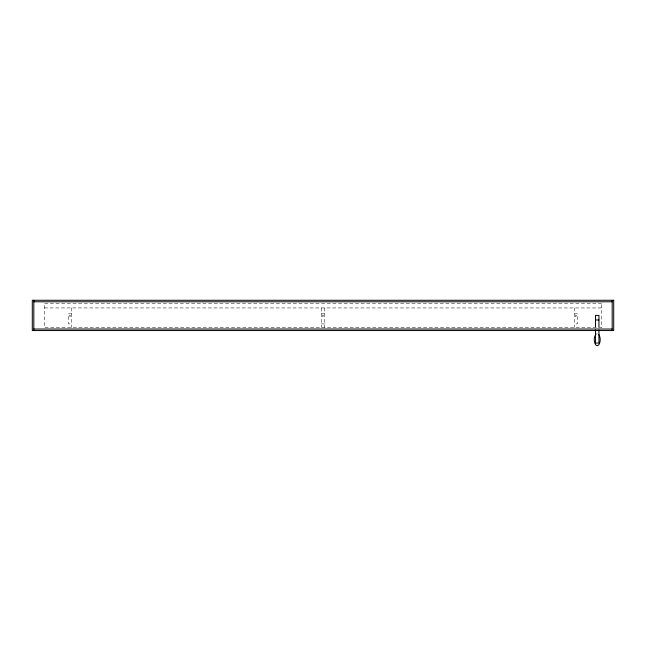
<?xml version="1.0" encoding="UTF-8"?>
<svg xmlns="http://www.w3.org/2000/svg" width="646" height="646" viewBox="0 0 646 646"><rect width="100%" height="100%" fill="white"/><g stroke="black" fill="none" stroke-linecap="round" stroke-linejoin="round"><path stroke-width="0.48" stroke-dasharray="3.23 2.42" d="M595.717 334.426L597.235 333.619M44.413 307.932L601.587 307.948M71.666 313.811L68.638 313.811L68.638 323.904L71.666 323.904M321.482 313.811L324.518 313.811M574.334 313.819L577.362 313.819L577.362 323.912L574.334 323.912M321.482 323.904L324.518 323.904M574.334 307.932L574.334 327.522M324.518 307.932L324.518 327.522M321.482 307.932L321.482 327.522M71.666 307.932L71.666 327.522M69.502 315.062C70.18 319.907 71.601 311.784 69.502 315.062M322.354 315.062C323.024 319.907 324.445 311.784 322.354 315.062M575.198 315.062C575.877 319.907 577.298 311.784 575.198 315.062M601.587 303.297L44.413 303.297L44.413 327.522L601.587 327.522L601.587 303.297"/><path stroke-width="0.97" d="M595.717 334.426C593.739 337.543 593.739 341.807 595.717 344.916L597.235 345.731L598.745 344.916C600.723 341.807 600.723 337.543 598.745 334.426M33.818 301.787L612.182 301.787M595.523 319.972L598.939 319.972M33.818 329.04L612.182 329.04M612.182 300.269L612.182 330.55M598.939 327.005L598.939 315.41L595.523 315.41L595.523 327.005M598.939 330.017L598.939 343.083L595.523 343.083L595.523 330.017M33.818 300.269L33.818 330.55M613.7 300.269L32.3 300.269L32.3 330.55L613.7 330.55L613.7 300.269"/></g></svg>
